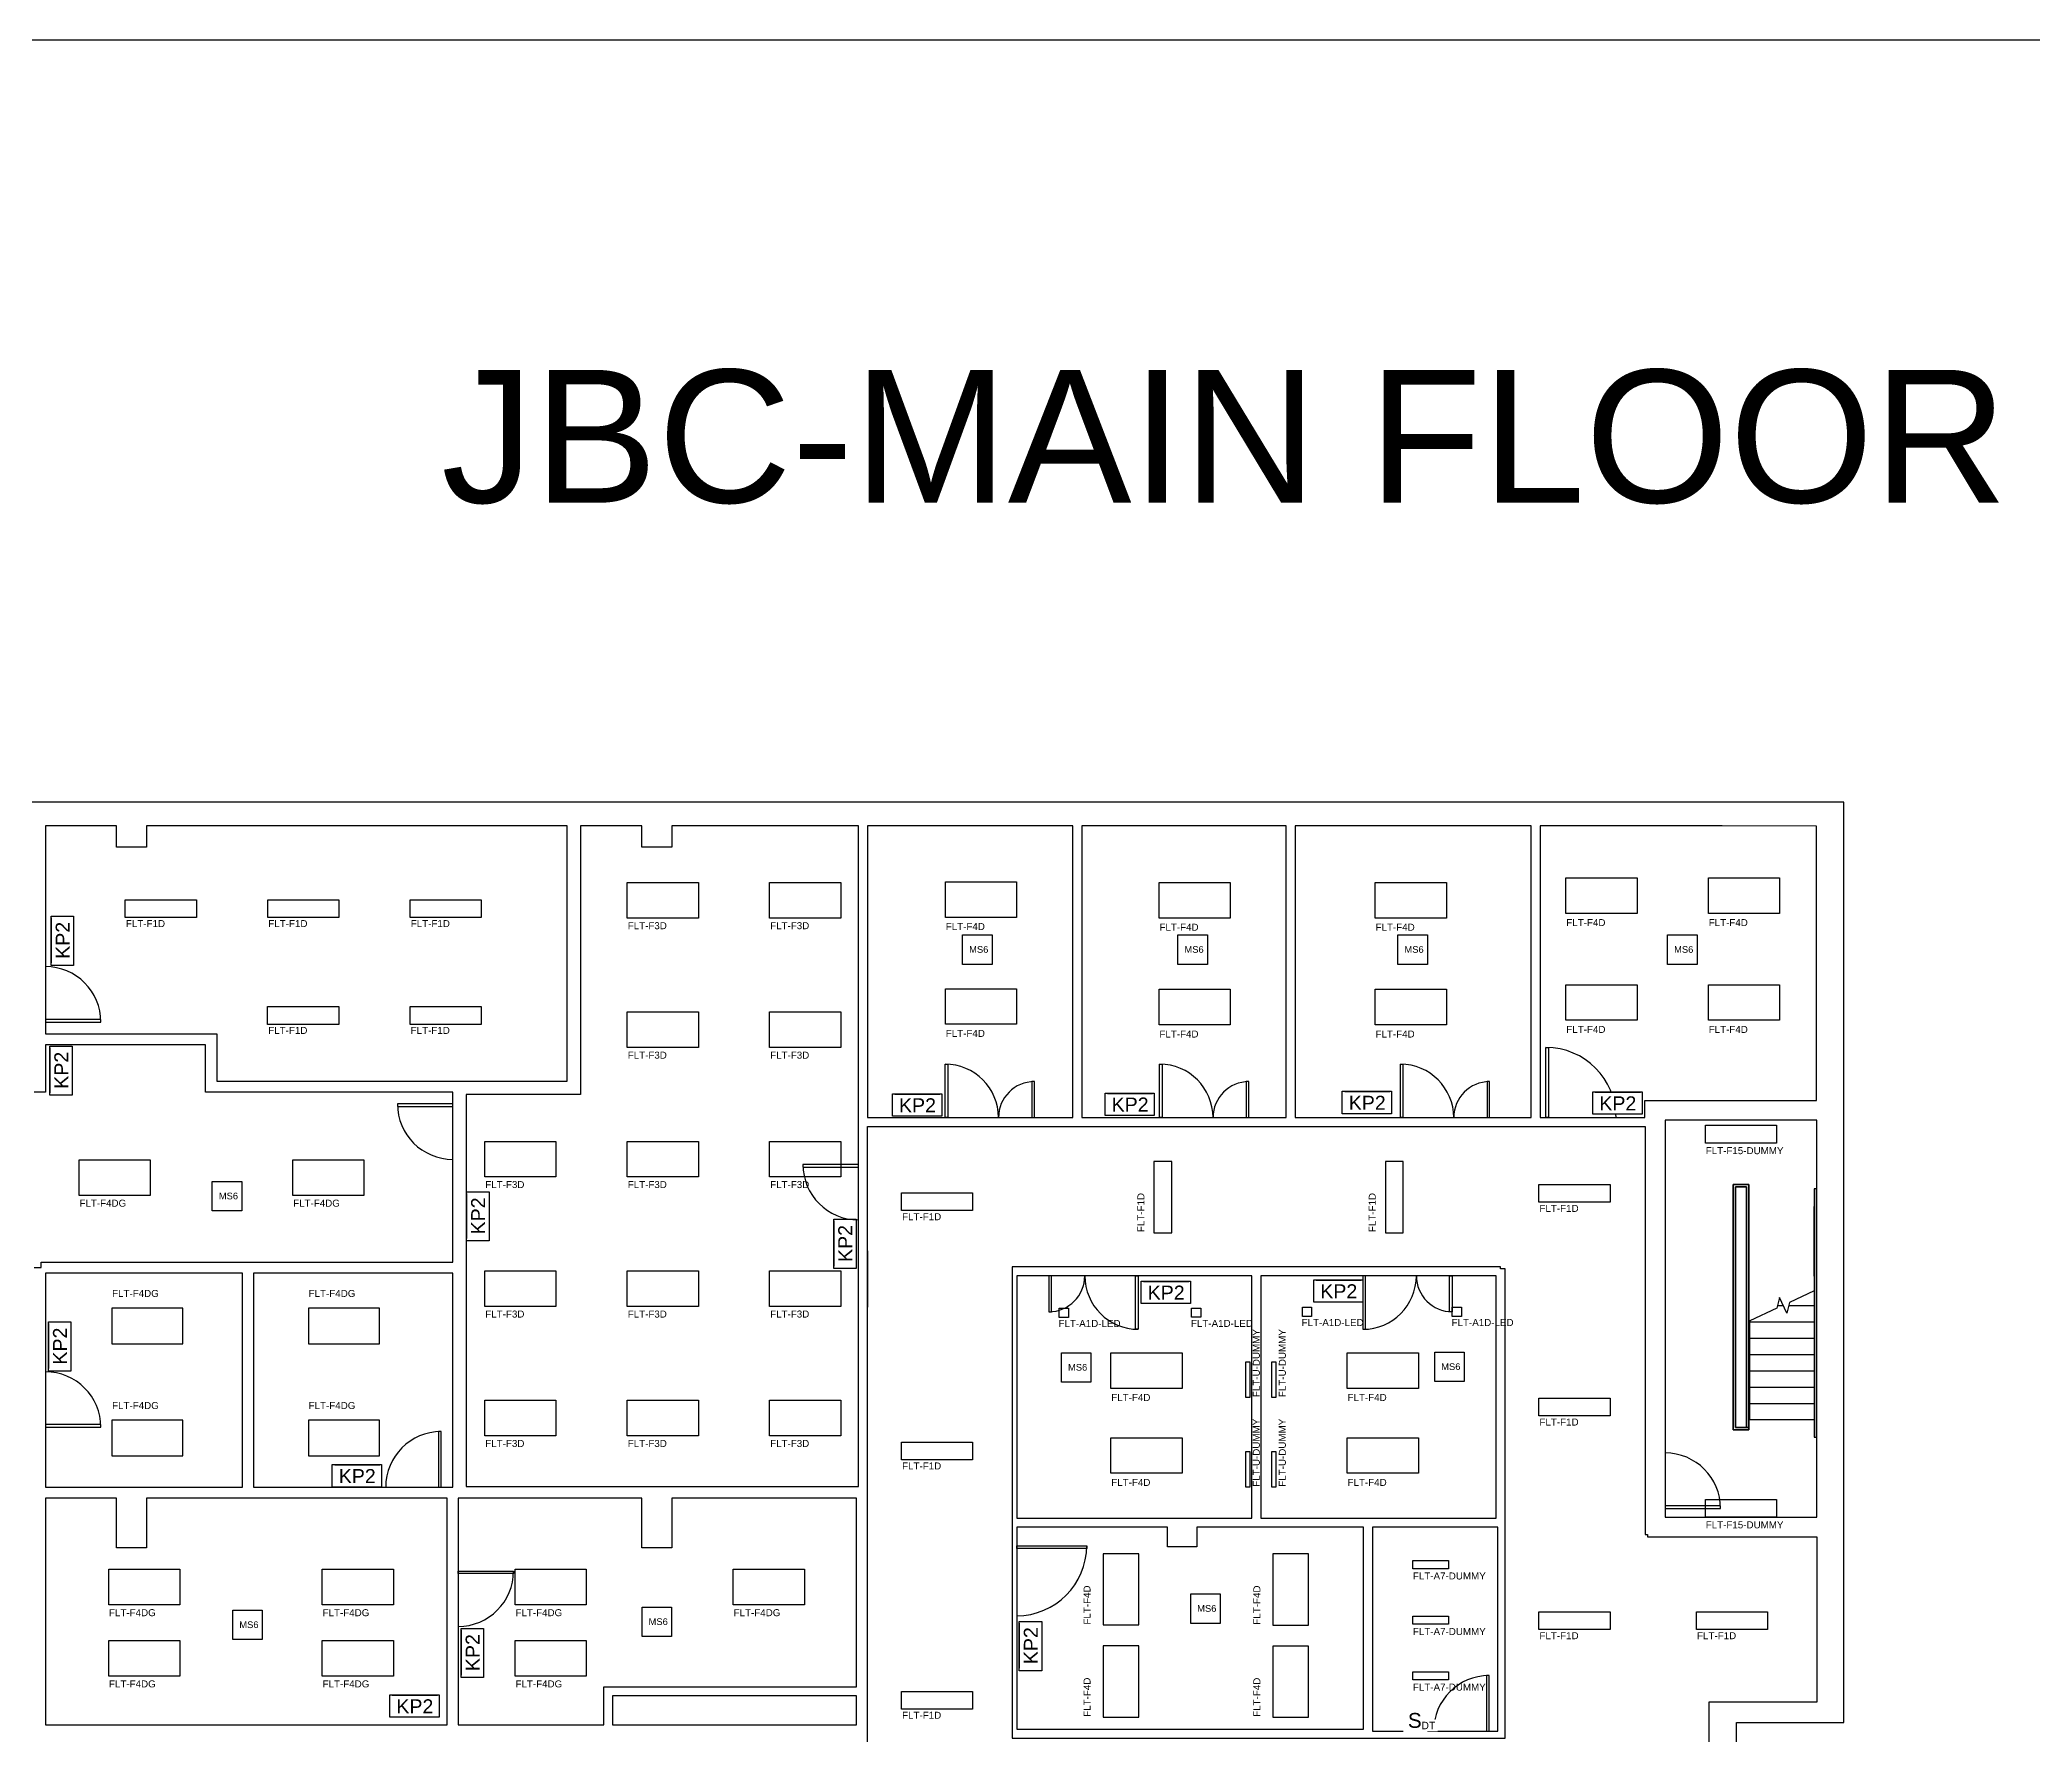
# Model space of a CAD drawing. Header units: inches. Extents: x 0 to 96268, y 0 to 72036.
# Drawn here: x 28685 to 62819, y 43011 to 72036 of the extents above; entities that cross this region are included whole.
import ezdxf
from ezdxf.enums import TextEntityAlignment as Align

# ---------------------------------------------------------------- set-up
doc = ezdxf.new("R2010")
doc.units = ezdxf.units.IN
doc.header["$MEASUREMENT"] = 0
doc.layers.get('0').update_dxf_attribs({"color": 255})
doc.layers.add('FLT- Fixtures', color=90, linetype='Continuous')
doc.layers.add('FLT- Peripherals', color=170, linetype='Continuous')
doc.styles.get("Standard").update_dxf_attribs({"font": 'arial.ttf'})

# ---------------------------------------------------------------- blocks, each defined once
blk = doc.blocks.new('FLT-KP2')
at = {"layer": 'FLT- Peripherals', "insert": (112, 307), "char_height": 240, "attachment_point": 1, "bg_fill": 3, "box_fill_scale": 1.3, "bg_fill_color": 256, "bg_fill_transparency": 0}
blk.add_mtext('KP2', dxfattribs=at)
at = {"layer": 'FLT- Peripherals'}
blk.add_lwpolyline([(0, 0), (0, 384), (844, 384), (844, 0)], close=True, dxfattribs=at)
blk = doc.blocks.new('FLT-MS6')
at = {"layer": 'FLT- Peripherals'}
blk.add_lwpolyline([(0, 504), (504, 504), (504, 0), (0, 0)], close=True, dxfattribs=at)
at = {"layer": 'FLT- Peripherals', "insert": (111, 313), "char_height": 114.8, "attachment_point": 1}
blk.add_mtext('MS6', dxfattribs=at)
blk = doc.blocks.new('FLT-F4DG')
at = {"layer": 'FLT- Fixtures'}
blk.add_lwpolyline([(0, 610), (1219, 610), (1219, 0), (0, 0)], close=True, dxfattribs=at)
blk.add_attdef('FLT-F4DG', text='', height=120, dxfattribs=at).set_placement((6, -194), (806, -194), align=Align.ALIGNED)
blk = doc.blocks.new('FLT-F1D')
at = {"layer": 'FLT- Fixtures'}
blk.add_lwpolyline([(0, 0), (0, 305), (1219, 305), (1219, 0)], close=True, dxfattribs=at)
blk.add_attdef('FLT-F1D', text='', height=120, dxfattribs=at).set_placement((10, -164), (681, -164), align=Align.ALIGNED)
blk = doc.blocks.new('FLT-F4D')
at = {"layer": 'FLT- Fixtures'}
blk.add_lwpolyline([(0, 610), (1219, 610), (1219, 0), (0, 0)], close=True, dxfattribs=at)
blk.add_attdef('FLT-F4D', text='', height=120, dxfattribs=at).set_placement((6, -216), (676, -216), align=Align.ALIGNED)
blk = doc.blocks.new('FLT-A1D-LED')
at = {"layer": 'FLT- Fixtures'}
blk.add_lwpolyline([(0, 156), (156, 156), (156, 0), (0, 0)], close=True, dxfattribs=at)
blk.add_attdef('FLT-A1D-LED', text='', height=120, dxfattribs=at).set_placement((-12, -164), (1050, -164), align=Align.ALIGNED)
blk = doc.blocks.new('FLT-A7-DUMMY')
at = {"layer": 'FLT- Fixtures'}
blk.add_lwpolyline([(0, 0), (0, 138), (610, 138), (610, 0)], close=True, dxfattribs=at)
blk.add_attdef('FLT-A7-DUMMY', text='', height=120, dxfattribs=at).set_placement((2, -185), (1250, -185), align=Align.ALIGNED)
blk = doc.blocks.new('FLT-U-DUMMY')
at = {"layer": 'FLT- Fixtures'}
blk.add_lwpolyline([(610, 0), (0, 0), (0, 66), (610, 66)], close=True, dxfattribs=at)
blk.add_attdef('FLT-U-DUMMY', text='', height=120, dxfattribs=at).set_placement((8, -171), (1172, -171), align=Align.ALIGNED)
blk = doc.blocks.new('FLT-F3D')
at = {"layer": 'FLT- Fixtures'}
blk.add_lwpolyline([(0, 610), (1219, 610), (1219, 0), (0, 0)], close=True, dxfattribs=at)
blk.add_attdef('FLT-F3D', text='', height=120, dxfattribs=at).set_placement((9, -190), (679, -190), align=Align.ALIGNED)
blk = doc.blocks.new('FLT-F15-DUMMY')
at = {"layer": 'FLT- Fixtures'}
blk.add_lwpolyline([(0, 305), (1219, 305), (1219, 0), (0, 0)], close=True, dxfattribs=at)
blk.add_attdef('FLT-F15-DUMMY', text='', height=120, dxfattribs=at).set_placement((6, -190), (1338, -190), align=Align.ALIGNED)

msp = doc.modelspace()

# ---------------------------------------------------------------- linework, layer by layer
for p, q in [((59083, 50857), (59083, 52052)), ((42865, 51290), (42865, 50323)), ((58459, 50357), (58555, 50357)), ((58650, 50357), (59083, 50357))]:
    msp.add_line(p, q)
at = {"flags": 128}
for points in [[(31715, 55009), (31715, 54199), (35856, 54199), (37720, 54199), (37720, 58572), (30510, 58572), (30510, 58205), (30000, 58205), (30000, 58572), (28780, 58572), (28780, 58570), (28780, 56704), (28780, 55009)], [(35989, 47254), (42709, 47254), (42709, 49810), (42709, 49810), (42709, 51290), (42709, 51290), (42709, 53416), (42709, 53575), (42709, 58572), (39510, 58572), (39510, 58205), (39000, 58205), (39000, 58572), (37948, 58572), (37948, 53971), (35989, 53971), (35989, 52376), (35989, 52376)], [(42865, 53574), (46381, 53574), (46381, 58572), (42865, 58572)], [(48507, 58572), (48002, 58572), (48002, 58572), (46537, 58572), (46537, 53574), (50037, 53574), (50037, 58572)], [(50193, 53574), (54233, 53574), (54233, 58572), (50193, 58572), (50193, 58405), (50193, 58099)], [(59122, 53868), (59122, 58566), (57510, 58572), (57510, 58572), (57004, 58572), (57004, 58572), (56505, 58572), (56505, 58572), (54389, 58572), (54389, 53574), (56183, 53574), (56183, 53868)], [(59130, 53527), (56530, 53527), (56530, 46727), (59130, 46727), (59130, 46835), (59130, 47897)], [(28780, 50909), (28780, 47245), (30045, 47245), (30465, 47245), (32155, 47245), (32155, 50909)], [(34277, 47245), (35756, 47245), (35761, 47245), (35761, 50909), (34277, 50909), (32345, 50909), (32345, 47245)], [(49450, 50862), (45421, 50862), (45421, 46712), (48002, 46712), (48507, 46712), (49450, 46712)], [(53633, 50862), (49606, 50862), (49606, 46712), (51440, 46712), (53437, 46712), (53633, 46712), (53633, 50845)], [(30510, 46205), (30000, 46205), (30000, 47055), (28780, 47055), (28780, 46604), (28780, 43170), (29240, 43170), (33942, 43170), (34560, 43170), (34560, 43170), (35142, 43170), (35142, 43170), (35661, 43170), (35661, 47055), (34277, 47055), (32250, 47055), (30510, 47055)], [(35856, 47055), (35851, 47055), (35851, 43170), (38347, 43170), (38347, 43820), (42675, 43820), (42675, 47055), (39510, 47055), (39510, 46205), (39000, 46205), (39000, 47055)], [(48507, 46556), (48507, 46219), (48002, 46219), (48002, 46556), (45421, 46556), (45421, 43113), (45421, 43096), (51362, 43096), (51362, 43155), (51362, 46066), (51362, 46556), (49528, 46556)], [(51518, 46556), (51518, 43064), (53665, 43064), (53665, 43499), (53665, 46556), (53375, 46556), (53375, 46556)], [(42675, 43170), (42675, 43670), (38497, 43670), (38497, 43170)]]:
    msp.add_lwpolyline(points, close=True, dxfattribs=at)
for points in [[(29730, 55210), (29730, 55254), (28780, 55254), (28780, 55210), (29730, 55210, 0.414213), (28780, 56160)], [(55689, 53574, 0.414213), (54489, 54774), (54534, 54774), (54534, 53574), (54489, 53574), (54489, 54774)], [(45109, 53574, 0.414213), (44194, 54489), (44239, 54489), (44239, 53574), (44194, 53574), (44194, 54489)], [(48785, 53574, 0.414213), (47870, 54489), (47915, 54489), (47915, 53574), (47870, 53574), (47870, 54489)], [(52909, 53574, 0.414213), (51994, 54489), (52039, 54489), (52039, 53574), (51994, 53574), (51994, 54489)], [(45724, 54189), (45679, 54189), (45679, 53574), (45724, 53574), (45724, 54189, 0.414213), (45109, 53574)], [(49400, 54189), (49355, 54189), (49355, 53574), (49400, 53574), (49400, 54189, 0.414213), (48785, 53574)], [(53524, 54189), (53479, 54189), (53479, 53574), (53524, 53574), (53524, 54189, 0.414213), (52909, 53574)], [(34811, 53808), (34811, 53763), (35761, 53763), (35761, 53808), (34811, 53808, 0.414213), (35761, 52858)], [(41759, 52771), (41759, 52726), (42709, 52726), (42709, 52771), (41759, 52771, 0.414213), (42709, 51821)], [(45973, 50247), (46018, 50247), (46018, 50862), (45973, 50862), (45973, 50247, 0.414213), (46588, 50862)], [(46588, 50862, 0.414213), (47503, 49947), (47458, 49947), (47458, 50862), (47503, 50862), (47503, 49947)], [(51353, 49947), (51398, 49947), (51398, 50862), (51353, 50862), (51353, 49947, 0.414213), (52268, 50862)], [(52268, 50862, 0.414213), (52883, 50247), (52838, 50247), (52838, 50862), (52883, 50862), (52883, 50247)], [(29730, 48269), (29730, 48313), (28780, 48313), (28780, 48269), (29730, 48269, 0.414213), (28780, 49219)], [(35560, 48195), (35515, 48195), (35515, 47245), (35560, 47245), (35560, 48195, 0.414213), (34610, 47245)], [(57480, 46878), (57480, 46923), (56530, 46923), (56530, 46878), (57480, 46878, 0.414213), (56530, 47828)], [(45421, 45039, 0.414213), (46621, 46239), (46621, 46194), (45421, 46194), (45421, 46239), (46621, 46239)], [(35851, 44856, 0.414213), (36801, 45806), (36801, 45762), (35851, 45762), (35851, 45806), (36801, 45806)], [(53514, 44014), (53469, 44014), (53469, 43064), (53514, 43064), (53514, 44014, 0.414213), (52564, 43064)]]:
    msp.add_lwpolyline(points, format="xyb")
for points in [[(42865, 35802), (42865, 53418), (46459, 53418), (50115, 53418), (54311, 53418), (56189, 53418), (56189, 50983), (56189, 46431), (56228, 46431), (56228, 46392), (59130, 46392), (59130, 46277), (59130, 46277), (59130, 43561), (57755, 43561), (57518, 43561), (57282, 43561), (57282, 43561), (57282, 43499), (57282, 41262)], [(45343, 50862), (45343, 42940), (51440, 42940), (51521, 42940), (51593, 42940), (53789, 42940), (53789, 43499), (53789, 45776), (53789, 46634), (53789, 50983), (53711, 50983), (53711, 51018), (49528, 51018), (45343, 51018), (45343, 50862)], [(59083, 50603), (58663, 50407), (58618, 50222), (58492, 50492), (58447, 50306), (57980, 50089), (57980, 50077)], [(57980, 49797), (57980, 50077), (59083, 50077)], [(57980, 49517), (57980, 49797), (59083, 49797)], [(57980, 49237), (57980, 49517), (59083, 49517)], [(57980, 48957), (57980, 49237), (59083, 49237)], [(57980, 48677), (57980, 48957), (59083, 48957)], [(59083, 48397), (57980, 48397), (57980, 48677), (59083, 48677)]]:
    msp.add_lwpolyline(points)
for points in [[(57924, 52314), (57924, 52390), (57735, 52390), (57735, 52259), (57735, 48342), (57735, 48262), (57965, 48262), (57965, 48222), (57695, 48222), (57695, 48342), (57695, 52259), (57695, 52430), (57964, 52430), (57964, 52314), (57964, 48262), (57964, 52314), (57964, 52430), (57695, 52430), (57695, 52259), (57695, 48342), (57695, 48222), (57965, 48222), (57965, 48262), (57735, 48262), (57735, 48342), (57735, 52259), (57735, 52390), (57924, 52390), (57924, 52314), (57924, 48262)], [(59083, 52352), (59083, 48101), (59125, 48101), (59125, 52352)]]:
    msp.add_lwpolyline(points, close=True)

# ---------------------------------------------------------------- block references
at = {"layer": 'FLT- Fixtures'}
for name, p, values in [('FLT-F3D', (38748, 56991), {'FLT-F3D': 'FLT-F3D'}), ('FLT-F3D', (41188, 56991), {'FLT-F3D': 'FLT-F3D'}), ('FLT-F4D', (44200, 57003), {'FLT-F4D': 'FLT-F4D'}), ('FLT-F4D', (47861, 56991), {'FLT-F4D': 'FLT-F4D'}), ('FLT-F4D', (51564, 56991), {'FLT-F4D': 'FLT-F4D'}), ('FLT-F4D', (54832, 57070), {'FLT-F4D': 'FLT-F4D'}), ('FLT-F4D', (57271, 57070), {'FLT-F4D': 'FLT-F4D'}), ('FLT-F1D', (30149, 57001), {'FLT-F1D': 'FLT-F1D'}), ('FLT-F1D', (32589, 57001), {'FLT-F1D': 'FLT-F1D'}), ('FLT-F1D', (35029, 57001), {'FLT-F1D': 'FLT-F1D'}), ('FLT-F4D', (44200, 55172), {'FLT-F4D': 'FLT-F4D'}), ('FLT-F4D', (47860, 55161), {'FLT-F4D': 'FLT-F4D'}), ('FLT-F4D', (51563, 55161), {'FLT-F4D': 'FLT-F4D'}), ('FLT-F4D', (54832, 55240), {'FLT-F4D': 'FLT-F4D'}), ('FLT-F4D', (57271, 55240), {'FLT-F4D': 'FLT-F4D'}), ('FLT-F1D', (32588, 55171), {'FLT-F1D': 'FLT-F1D'}), ('FLT-F1D', (35028, 55171), {'FLT-F1D': 'FLT-F1D'}), ('FLT-F3D', (38748, 54773), {'FLT-F3D': 'FLT-F3D'}), ('FLT-F3D', (41188, 54773), {'FLT-F3D': 'FLT-F3D'}), ('FLT-F15-DUMMY', (57220, 53137), {'FLT-F15-DUMMY': 'FLT-F15-DUMMY'}), ('FLT-F3D', (38748, 52556), {'FLT-F3D': 'FLT-F3D'}), ('FLT-F3D', (41188, 52556), {'FLT-F3D': 'FLT-F3D'}), ('FLT-F4DG', (29358, 52241), {'FLT-F4DG': 'FLT-F4DG'}), ('FLT-F4DG', (33019, 52241), {'FLT-F4DG': 'FLT-F4DG'}), ('FLT-F1D', (43447, 51979), {'FLT-F1D': 'FLT-F1D'}), ('FLT-F1D', (54367, 52122), {'FLT-F1D': 'FLT-F1D'}), ('FLT-F3D', (36308, 50338), {'FLT-F3D': 'FLT-F3D'}), ('FLT-F3D', (38748, 50338), {'FLT-F3D': 'FLT-F3D'}), ('FLT-A1D-LED', (46150, 50151), {'FLT-A1D-LED': 'FLT-A1D-LED'}), ('FLT-A1D-LED', (52884, 50167), {'FLT-A1D-LED': 'FLT-A1D-LED'}), ('FLT-F4D', (47036, 48935), {'FLT-F4D': 'FLT-F4D'}), ('FLT-F4D', (51084, 48935), {'FLT-F4D': 'FLT-F4D'}), ('FLT-F3D', (36308, 48121), {'FLT-F3D': 'FLT-F3D'}), ('FLT-F3D', (38748, 48121), {'FLT-F3D': 'FLT-F3D'}), ('FLT-F3D', (41188, 48121), {'FLT-F3D': 'FLT-F3D'}), ('FLT-F1D', (54367, 48462), {'FLT-F1D': 'FLT-F1D'}), ('FLT-F1D', (43447, 47709), {'FLT-F1D': 'FLT-F1D'}), ('FLT-F4D', (47036, 47480), {'FLT-F4D': 'FLT-F4D'}), ('FLT-F4D', (51084, 47480), {'FLT-F4D': 'FLT-F4D'}), ('FLT-F15-DUMMY', (57220, 46727), {'FLT-F15-DUMMY': 'FLT-F15-DUMMY'}), ('FLT-F4DG', (29864, 45226), {'FLT-F4DG': 'FLT-F4DG'}), ('FLT-F4DG', (33524, 45226), {'FLT-F4DG': 'FLT-F4DG'}), ('FLT-F4DG', (36828, 45226), {'FLT-F4DG': 'FLT-F4DG'}), ('FLT-F4DG', (40566, 45226), {'FLT-F4DG': 'FLT-F4DG'}), ('FLT-A7-DUMMY', (52207, 45846), {'FLT-A7-DUMMY': 'FLT-A7-DUMMY'}), ('FLT-F1D', (54367, 44802), {'FLT-F1D': 'FLT-F1D'}), ('FLT-F1D', (57067, 44802), {'FLT-F1D': 'FLT-F1D'}), ('FLT-A7-DUMMY', (52207, 44894), {'FLT-A7-DUMMY': 'FLT-A7-DUMMY'}), ('FLT-F4DG', (29864, 44006), {'FLT-F4DG': 'FLT-F4DG'}), ('FLT-F4DG', (36828, 44006), {'FLT-F4DG': 'FLT-F4DG'}), ('FLT-A7-DUMMY', (52207, 43942), {'FLT-A7-DUMMY': 'FLT-A7-DUMMY'}), ('FLT-F1D', (43447, 43439), {'FLT-F1D': 'FLT-F1D'})]:
    msp.add_blockref(name, p, dxfattribs=at).add_auto_attribs(values)
ref = msp.add_blockref('FLT-F1D', (47772, 51601), dxfattribs=dict(at, xscale=-1, rotation=269.9999999999998))
ref.add_attrib('FLT-F1D', 'FLT-F1D', dxfattribs={"height": 120, "rotation": 90}).set_placement((47608, 51612), (47608, 52282), align=Align.ALIGNED)
ref = msp.add_blockref('FLT-F1D', (51737, 51601), dxfattribs=dict(at, xscale=-1, rotation=269.9999999999998))
ref.add_attrib('FLT-F1D', 'FLT-F1D', dxfattribs={"height": 120, "rotation": 90}).set_placement((51572, 51612), (51572, 52282), align=Align.ALIGNED)
ref = msp.add_blockref('FLT-F4DG', (29916, 50307), dxfattribs=dict(at, xscale=-1, rotation=180))
ref.add_attrib('FLT-F4DG', 'FLT-F4DG', dxfattribs={"height": 120}).set_placement((29922, 50501), (30723, 50501), align=Align.ALIGNED)
ref = msp.add_blockref('FLT-F4DG', (33285, 50307), dxfattribs=dict(at, xscale=-1, rotation=180))
ref.add_attrib('FLT-F4DG', 'FLT-F4DG', dxfattribs={"height": 120}).set_placement((33290, 50501), (34091, 50501), align=Align.ALIGNED)
at = {"layer": 'FLT- Fixtures', "rotation": 90}
for p in [(49415, 48777), (49861, 48777), (49415, 47242), (49861, 47242)]:
    msp.add_blockref('FLT-U-DUMMY', p, dxfattribs=at).add_auto_attribs({'FLT-U-DUMMY': 'FLT-U-DUMMY'})
at = {"layer": 'FLT- Fixtures'}
ref = msp.add_blockref('FLT-F4DG', (29916, 48388), dxfattribs=dict(at, xscale=-1, rotation=180))
ref.add_attrib('FLT-F4DG', 'FLT-F4DG', dxfattribs={"height": 120}).set_placement((29922, 48581), (30723, 48581), align=Align.ALIGNED)
ref = msp.add_blockref('FLT-F4DG', (33285, 48388), dxfattribs=dict(at, xscale=-1, rotation=180))
ref.add_attrib('FLT-F4DG', 'FLT-F4DG', dxfattribs={"height": 120}).set_placement((33290, 48581), (34091, 48581), align=Align.ALIGNED)
ref = msp.add_blockref('FLT-F4D', (46902, 44882), dxfattribs=dict(at, xscale=-1, rotation=269.9999999999999))
ref.add_attrib('FLT-F4D', 'FLT-F4D', dxfattribs={"height": 120, "rotation": 90}).set_placement((46686, 44888), (46686, 45558), align=Align.ALIGNED)
ref = msp.add_blockref('FLT-F4D', (49811, 44881), dxfattribs=dict(at, xscale=-1, rotation=269.9999999999999))
ref.add_attrib('FLT-F4D', 'FLT-F4D', dxfattribs={"height": 120, "rotation": 90}).set_placement((49595, 44887), (49595, 45558), align=Align.ALIGNED)
ref = msp.add_blockref('FLT-F4D', (46902, 43303), dxfattribs=dict(at, xscale=-1, rotation=269.9999999999999))
ref.add_attrib('FLT-F4D', 'FLT-F4D', dxfattribs={"height": 120, "rotation": 90}).set_placement((46686, 43309), (46686, 43980), align=Align.ALIGNED)
ref = msp.add_blockref('FLT-F4D', (49811, 43302), dxfattribs=dict(at, xscale=-1, rotation=269.9999999999999))
ref.add_attrib('FLT-F4D', 'FLT-F4D', dxfattribs={"height": 120, "rotation": 90}).set_placement((49595, 43308), (49595, 43979), align=Align.ALIGNED)
at = {"layer": 'FLT- Peripherals'}
for p in [(44495, 56198), (48184, 56198), (51953, 56198), (56573, 56198), (31640, 51975), (46189, 49040), (52583, 49051), (48402, 44909), (31991, 44630), (39003, 44683)]:
    msp.add_blockref('FLT-MS6', p, dxfattribs=at)

# ---------------------------------------------------------------- texts
msp.add_text('JBC-MAIN FLOOR', height=2275).set_placement((35561, 64108))

# ---------------------------------------------------------------- next in the draw order: block references
at = {"layer": 'FLT- Peripherals', "rotation": 89.99999999999991}
for p in [(29263, 56181), (29240, 53955), (36381, 51460), (42670, 50988), (29217, 49230), (36287, 43979), (45850, 44098)]:
    msp.add_blockref('FLT-KP2', p, dxfattribs=at)
at = {"layer": 'FLT- Peripherals'}
for p in [(43292, 53597), (46935, 53610), (50998, 53640), (55291, 53630), (47553, 50388), (50510, 50411), (34681, 43301)]:
    msp.add_blockref('FLT-KP2', p, dxfattribs=at)

# ---------------------------------------------------------------- next in the draw order: linework, layer by layer
for points in [[(65037, 37712), (57755, 37712), (57755, 43212), (59595, 43212), (59595, 58977), (2755, 58977), (2755, 24979), (11755, 24977), (11755, 6977), (58561, 6977), (58561, 7450), (55243, 7450), (55243, 22477), (46265, 22477)], [(28590, 51004), (28705, 51004), (28705, 51099), (32250, 51099), (34277, 51099), (35761, 51099), (35761, 54009), (31525, 54009), (31525, 54819), (28780, 54819), (28780, 54009), (28590, 54009)]]:
    msp.add_lwpolyline(points)

# ---------------------------------------------------------------- next in the draw order: block references
at = {"layer": 'FLT- Fixtures'}
for name, p, values in [('FLT-F3D', (36308, 52556), {'FLT-F3D': 'FLT-F3D'}), ('FLT-F3D', (41188, 50338), {'FLT-F3D': 'FLT-F3D'}), ('FLT-A1D-LED', (48418, 50152), {'FLT-A1D-LED': 'FLT-A1D-LED'}), ('FLT-A1D-LED', (50315, 50167), {'FLT-A1D-LED': 'FLT-A1D-LED'}), ('FLT-F4DG', (33524, 44006), {'FLT-F4DG': 'FLT-F4DG'})]:
    msp.add_blockref(name, p, dxfattribs=at).add_auto_attribs(values)

# ---------------------------------------------------------------- next in the draw order: block references
at = {"layer": 'FLT- Peripherals'}
msp.add_blockref('FLT-KP2', (33694, 47245), dxfattribs=at)

# ---------------------------------------------------------------- next in the draw order: texts
at = {"insert": (52123, 43374), "char_height": 255, "attachment_point": 1, "bg_fill": 3, "box_fill_scale": 1.3, "bg_fill_color": 256, "bg_fill_transparency": 0}
msp.add_mtext('S', dxfattribs=at)

# ---------------------------------------------------------------- next in the draw order: texts
at = {"insert": (52355, 43223), "char_height": 127.7, "attachment_point": 1, "bg_fill": 3, "box_fill_scale": 1.3, "bg_fill_color": 256, "bg_fill_transparency": 0}
msp.add_mtext('DT', dxfattribs=at)

# ---------------------------------------------------------------- next in the draw order: linework, layer by layer
msp.add_lwpolyline([(0, 72036), (96268, 72036), (96268, 0), (0, 0)], close=True)

doc.saveas('drawing.dxf')
